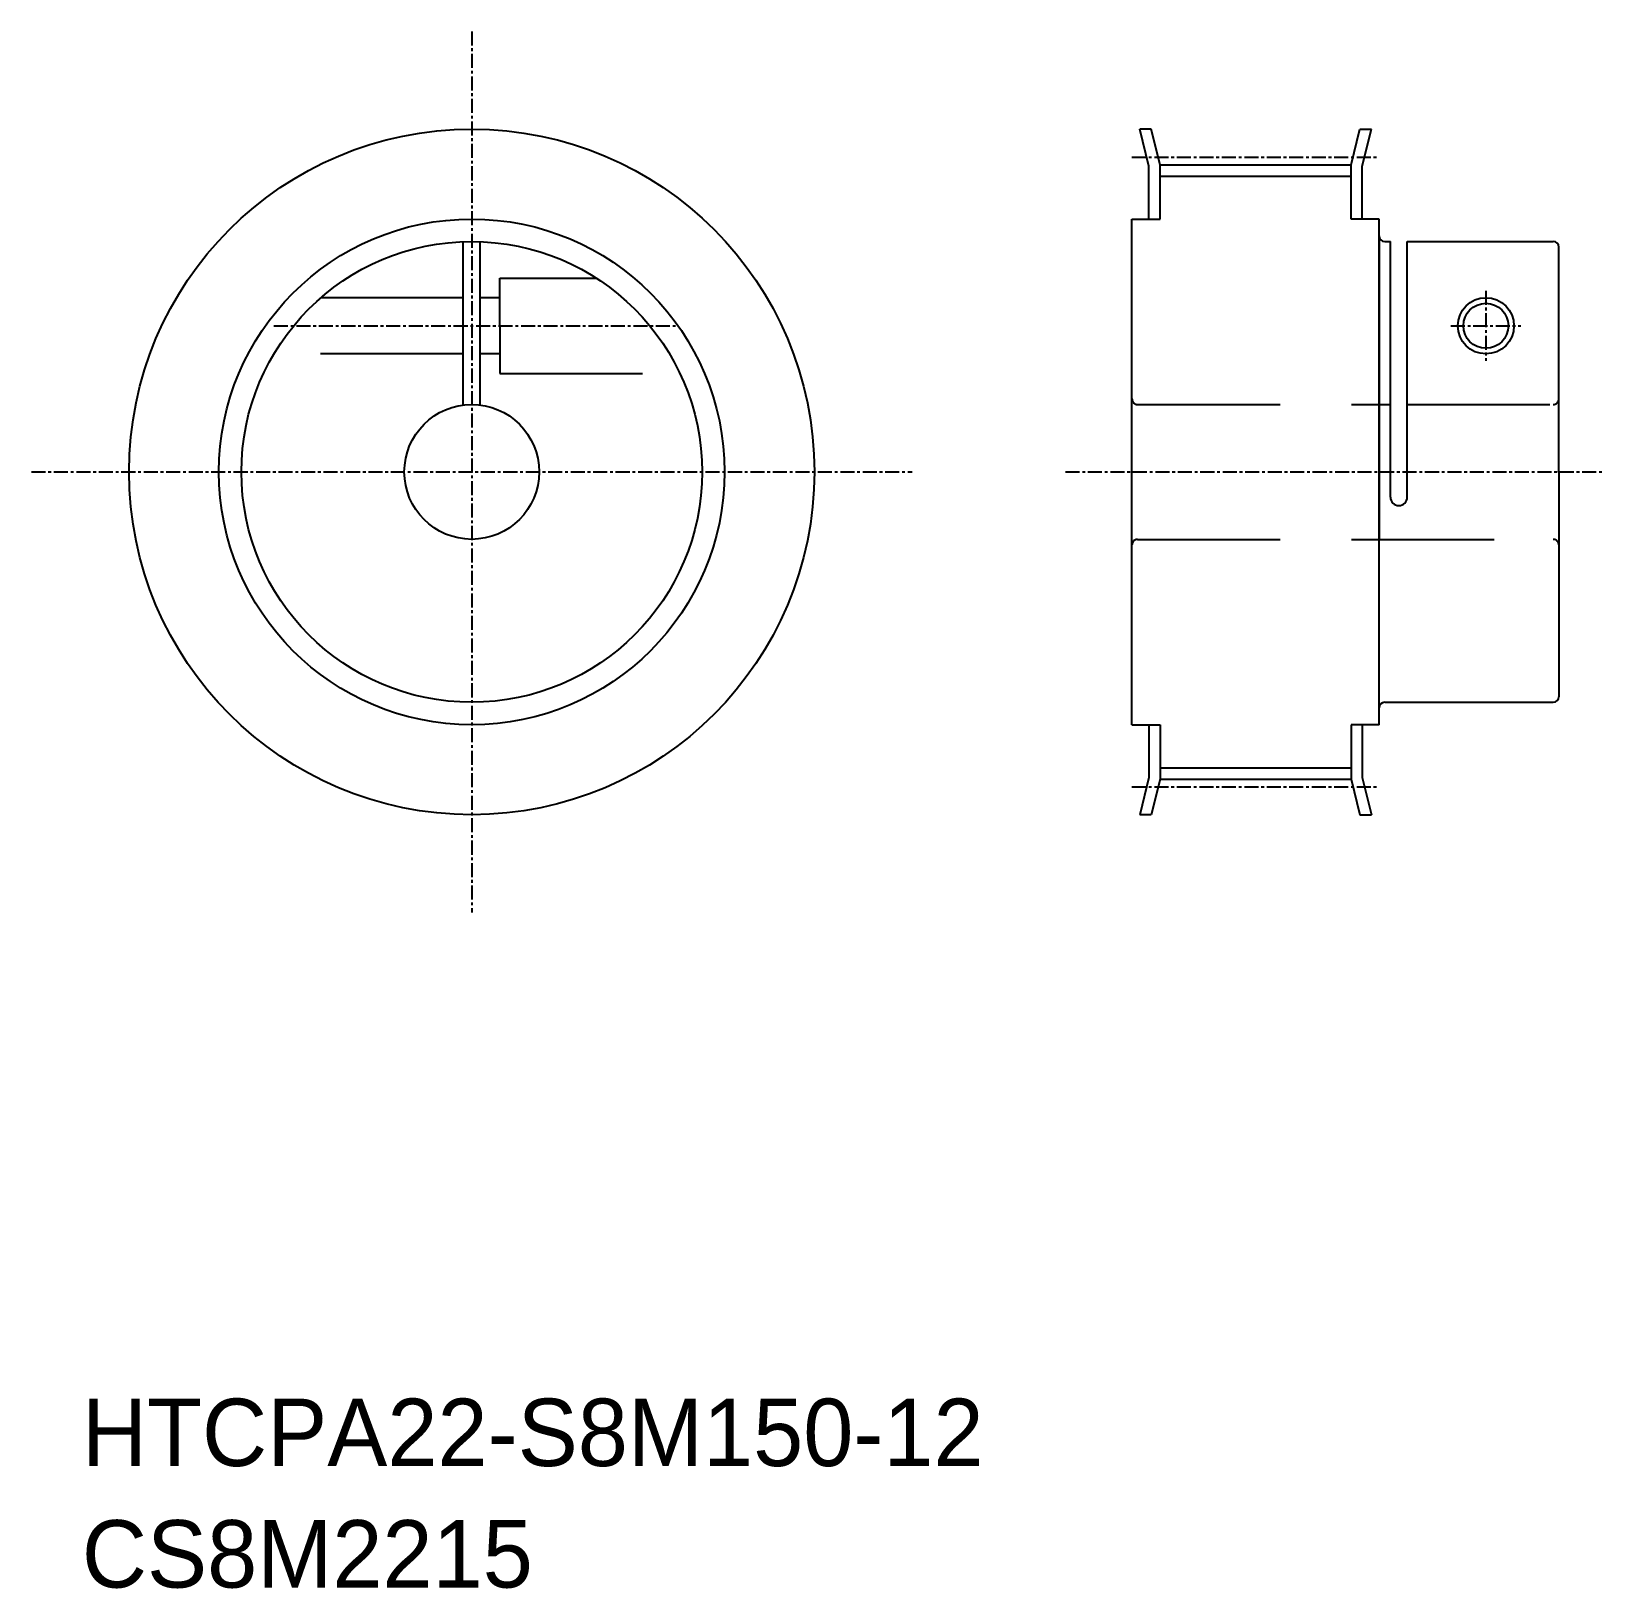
# Model space of a CAD drawing. Extents: x -290 to -150, y -61 to 78.
import ezdxf

# ---------------------------------------------------------------- set-up
doc = ezdxf.new("R2010")
doc.units = 0
doc.linetypes.add('CENTER', pattern=[2, 1.25, -0.25, 0.25, -0.25])
doc.linetypes.add('DASHED', pattern=[19.05, 12.7, -6.35])
doc.layers.get('0').update_dxf_attribs({"linetype": 'CONTINUOUS'})
for name, color, linetype in [('CENTER', 1, 'CENTER'), ('JISSEN', 3, 'CONTINUOUS'), ('SAISEN', 7, 'CONTINUOUS')]:
    doc.layers.add(name, color=color, linetype=linetype)

msp = doc.modelspace()

# ---------------------------------------------------------------- linework, layer by layer
at = {"color": 7, "linetype": 'CONTINUOUS'}
for p, q in [((-190.8, 68.96), (-191.83, 68.96)), ((-191.02, 65.65), (-191.83, 68.96)), ((-190.02, 65.78), (-190.8, 68.96)), ((-173.02, 65.78), (-172.23, 68.96)), ((-172.24, 68.96), (-171.2, 68.96)), ((-172.02, 65.65), (-171.2, 68.96)), ((-191.02, 60.96), (-191.02, 65.65)), ((-190.02, 65.78), (-173.02, 65.78)), ((-190.02, 60.96), (-190.02, 65.78)), ((-190.02, 64.78), (-173.02, 64.78)), ((-173.02, 60.96), (-173.02, 65.78)), ((-172.02, 60.96), (-172.02, 65.65)), ((-192.52, 15.96), (-192.52, 60.96)), ((-192.52, 60.96), (-190.02, 60.96)), ((-170.52, 60.96), (-173.02, 60.96)), ((-170.52, 15.96), (-170.52, 60.96)), ((-252.04, 44.44), (-252.04, 58.95)), ((-250.54, 44.44), (-250.54, 58.95)), ((-170.52, 59.46), (-170.52, 32.46)), ((-170.02, 58.96), (-169.52, 58.96)), ((-169.52, 36.21), (-169.52, 58.96)), ((-168.02, 58.96), (-155.02, 58.96)), ((-168.02, 36.21), (-168.02, 58.96)), ((-154.52, 38.46), (-154.52, 58.46)), ((-154.52, 38.46), (-154.52, 18.46)), ((-170.02, 17.96), (-155.02, 17.96)), ((-192.52, 15.96), (-190.02, 15.96)), ((-191.02, 15.96), (-191.02, 11.27)), ((-190.02, 15.96), (-190.02, 11.13)), ((-173.02, 15.96), (-173.02, 11.13)), ((-170.52, 15.96), (-173.02, 15.96)), ((-172.02, 15.96), (-172.02, 11.27)), ((-191.02, 11.27), (-191.83, 7.96)), ((-190.02, 12.13), (-173.02, 12.13)), ((-172.02, 11.27), (-171.2, 7.96)), ((-190.02, 11.13), (-190.8, 7.96)), ((-190.02, 11.13), (-173.02, 11.13)), ((-173.02, 11.13), (-172.23, 7.96)), ((-190.8, 7.96), (-191.83, 7.96)), ((-172.24, 7.96), (-171.2, 7.96))]:
    msp.add_line(p, q, dxfattribs=at)
at = {"color": 3, "linetype": 'DASHED'}
for p, q in [((-248.79, 51.46), (-248.79, 55.71)), ((-248.79, 55.71), (-240.21, 55.71)), ((-252.04, 53.96), (-264.71, 53.96)), ((-248.79, 53.96), (-250.54, 53.96)), ((-248.79, 51.46), (-248.79, 47.21)), ((-252.04, 48.96), (-268.9, 48.96)), ((-248.79, 48.96), (-250.54, 48.96)), ((-248.79, 47.21), (-232.75, 47.21)), ((-192.02, 44.46), (-169.52, 44.46)), ((-168.02, 44.46), (-155.02, 44.46)), ((-192.02, 32.46), (-155.02, 32.46))]:
    msp.add_line(p, q, dxfattribs=at)
at = {"color": 7, "linetype": 'CONTINUOUS'}
for radius in [30.5, 22.5, 20.5, 6]:
    msp.add_circle((-251.29, 38.46), radius, dxfattribs=at)
for centre, radius, start, end in [((-170.02, 59.46), 0.5, 180, 270), ((-155.02, 58.46), 0.5, 0, 90), ((-168.77, 36.21), 0.75, 180, 0), ((-155.02, 18.46), 0.5, 270, 0), ((-170.02, 17.46), 0.5, 90, 180)]:
    msp.add_arc(centre, radius, start, end, dxfattribs=at)
at = {"color": 3, "linetype": 'DASHED'}
for centre, start, end in [((-192.02, 44.96), 180, 270), ((-155.02, 44.96), 270, 0), ((-192.02, 31.96), 90, 180), ((-155.02, 31.96), 0, 90)]:
    msp.add_arc(centre, 0.5, start, end, dxfattribs=at)
at = {"layer": 'CENTER', "color": 1, "linetype": 'CENTER'}
for p, q in [((-251.29, 77.65), (-251.29, -0.73)), ((-192.52, 66.47), (-170.52, 66.47)), ((-161.02, 54.58), (-161.02, 48.34)), ((-268.9, 51.46), (-233.15, 51.46)), ((-164.14, 51.46), (-157.9, 51.46)), ((-290.48, 38.46), (-212.1, 38.46)), ((-198.44, 38.46), (-150.46, 38.46)), ((-192.52, 10.45), (-170.52, 10.45))]:
    msp.add_line(p, q, dxfattribs=at)
at = {"layer": 'JISSEN'}
msp.add_circle((-161.02, 51.46), 2, dxfattribs=at)
at = {"layer": 'SAISEN'}
msp.add_circle((-161.02, 51.46), 2.5, dxfattribs=at)

# ---------------------------------------------------------------- texts
at = {"color": 7, "linetype": 'CONTINUOUS'}
for s, p in [('HTCPA22-S8M150-12', (-285.99, -50)), ('CS8M2215', (-285.99, -60.81))]:
    msp.add_text(s, height=6, dxfattribs=at).set_placement(p)

doc.saveas('drawing.dxf')
